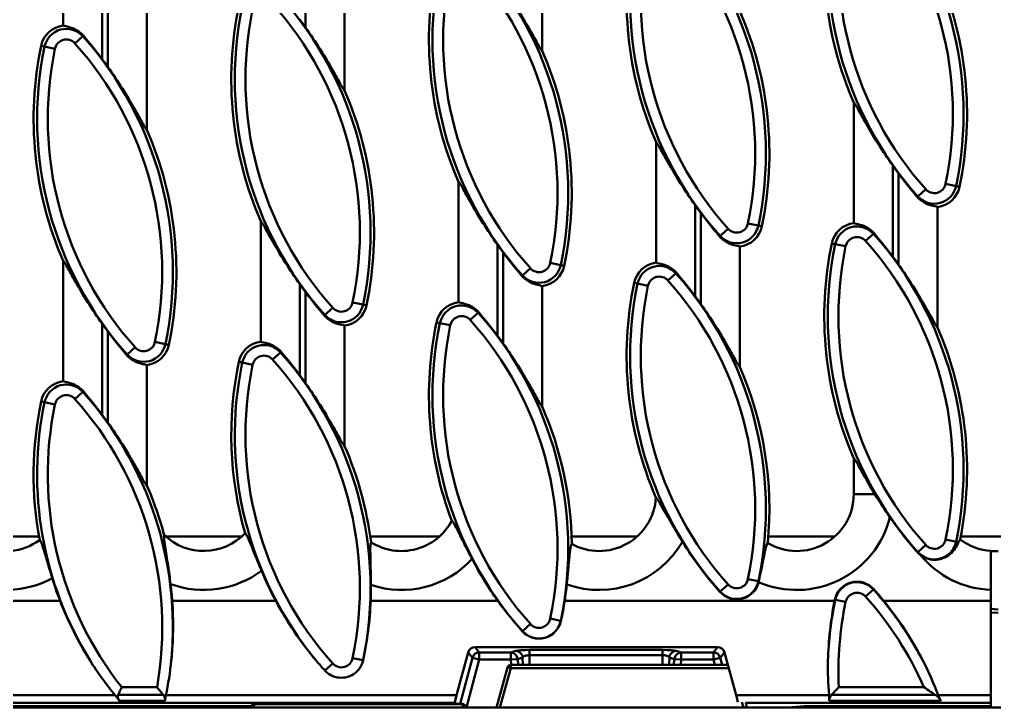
# Model space of a CAD drawing. Header units: millimetres. Extents: x 0 to 2219, y -32 to 1188.
# Drawn here: x 957.1 to 1094.1, y 394.5 to 491.2 of the extents above; entities that cross this region are included whole.
import ezdxf

# ---------------------------------------------------------------- set-up
doc = ezdxf.new("R2010")
doc.units = ezdxf.units.MM
doc.header["$LTSCALE"] = 2
doc.layers.add('Sichtbar (ISO)', color=7, linetype='Continuous', lineweight=50)
doc.layers.add('Sichtbar schmal (ISO)', color=7, linetype='Continuous', lineweight=50)

msp = doc.modelspace()

# ---------------------------------------------------------------- linework, layer by layer
at = {"layer": 'Sichtbar (ISO)'}
for p, q in [((963.1831, 507.2702), (963.1831, 490.3394)), ((1030.5165, 486.7831), (1030.5165, 503.7139)), ((1002.7387, 481.2276), (1002.7387, 498.1584)), ((974.9609, 475.672), (974.9609, 492.6028)), ((1074.2943, 479.4924), (1074.2943, 462.5616)), ((1046.5165, 473.9368), (1046.5165, 457.006)), ((1018.7387, 468.3813), (1018.7387, 451.4505)), ((1086.072, 447.8942), (1086.072, 464.8251)), ((990.9609, 462.8257), (990.9609, 445.8949)), ((1058.2943, 442.3387), (1058.2943, 459.2695)), ((963.1831, 457.2702), (963.1831, 440.3394)), ((1030.5165, 436.7831), (1030.5165, 453.7139)), ((1002.7387, 431.2276), (1002.7387, 448.1584)), ((974.9609, 425.672), (974.9609, 442.6028)), ((1074.2943, 429.4924), (1074.2943, 424.4711)), ((1093.572, 416.4867), (1093.572, 411.0031)), ((1094.572, 416.4711), (1093.572, 416.4711)), ((1093.572, 411.0031), (1093.572, 409.4711)), ((950.0059, 409.4711), (962.7585, 409.4711)), ((978.5218, 409.4711), (993.0595, 409.4711)), ((1006.4101, 409.4711), (1024.2686, 409.4711)), ((1033.6752, 409.4711), (1071.6078, 409.4711)), ((1078.5037, 409.4711), (1093.572, 409.4711)), ((1093.572, 409.4711), (1093.572, 396.1872)), ((1094.572, 408.2617), (1093.572, 408.3492)), ((1055.1538, 402.9514), (1021.0942, 402.9514)), ((1018.4713, 396.1872), (1020.1282, 402.2178)), ((1057.7766, 396.1872), (1056.1197, 402.2178)), ((1024.07, 394.4711), (1025.624, 400.1041)), ((1056.497, 400.4711), (1026.106, 400.4711)), ((1093.572, 395.1162), (1093.572, 396.1872)), ((873.3147, 394.6711), (989.6042, 394.6711)), ((1019.2952, 394.9711), (990.0625, 394.9711)), ((1018.2668, 395.1162), (1018.3781, 394.9711)), ((1059.1123, 395.1067), (1059.2877, 394.4711)), ((1065.0287, 394.4711), (1067.3147, 394.6711)), ((1067.3147, 394.6711), (1093.572, 394.6711)), ((1093.572, 394.6711), (1093.572, 395.1162)), ((989.8289, 394.4711), (864.9418, 394.4711)), ((989.5795, 394.6005), (989.5448, 394.4711)), ((1019.5288, 394.4711), (989.8289, 394.4711)), ((989.9384, 394.4837), (1019.4192, 394.4837)), ((1024.4158, 394.4711), (1019.5288, 394.4711)), ((1019.8128, 394.4711), (1019.7781, 394.6005)), ((1058.7812, 394.4705), (1024.5765, 394.4705)), ((1097.6788, 394.4711), (1058.9418, 394.4711))]:
    msp.add_line(p, q, dxfattribs=at)
for centre, radius, start, end in [((1120.3657, 499.4602), 50.2124, 168.215004, 203.432382), ((1092.5879, 493.9046), 50.2124, 168.215004, 203.432382), ((1064.8101, 488.3491), 50.2124, 168.215004, 203.432382), ((1040.0006, 477.9264), 50.2124, 348.215004, 23.432382), ((1037.0323, 482.7935), 50.2124, 168.215004, 203.432382), ((1012.2228, 472.3709), 50.2124, 348.215004, 23.432382), ((956.6673, 461.2598), 49.775, 35.357831, 36.964052), ((963.6368, 486.7555), 3.6124, 97.214909, 168.215004), ((1009.2545, 477.238), 50.2124, 168.215004, 203.432382), ((984.4451, 466.8153), 50.2124, 348.215004, 23.432382), ((928.8895, 455.7042), 49.775, 35.357831, 36.964052), ((956.6673, 461.2598), 50.2124, 348.215004, 23.432382), ((928.8895, 455.7042), 50.2124, 348.215004, 23.432382), ((1120.3657, 499.4602), 49.775, 215.357831, 216.964052), ((1085.6183, 468.4089), 3.6124, 277.214909, 348.215004), ((1092.5879, 493.9046), 49.775, 215.357831, 216.964052), ((1057.8406, 462.8533), 3.6124, 277.214909, 348.215004), ((1074.7479, 458.9778), 3.6124, 97.214909, 168.215004), ((1064.8101, 488.3491), 49.775, 215.357831, 216.964052), ((1120.3657, 449.4602), 50.2124, 168.215004, 203.432382), ((1040.0006, 427.9264), 49.775, 35.357831, 36.964052), ((1030.0628, 457.2978), 3.6124, 277.214909, 348.215004), ((1046.9702, 453.4222), 3.6124, 97.214909, 168.215004), ((1037.0323, 482.7935), 49.775, 215.357831, 216.964052), ((1092.5879, 443.9046), 50.2124, 168.215004, 203.387756), ((1012.2228, 422.3709), 49.775, 35.357831, 36.964052), ((1002.285, 451.7422), 3.6124, 277.214909, 348.215004), ((1019.1924, 447.8666), 3.6124, 97.214909, 168.215004), ((1009.2545, 477.238), 49.775, 215.357831, 216.964052), ((1064.8101, 438.3491), 50.2124, 168.215004, 200.568304), ((984.4451, 416.8153), 49.775, 35.357831, 36.964052), ((1040.0006, 427.9264), 50.2124, 348.708069, 23.432382), ((974.5072, 446.1866), 3.6124, 277.214909, 348.215004), ((991.4146, 442.3111), 3.6124, 97.214909, 168.215004), ((1037.0323, 432.7935), 50.2124, 168.215004, 195.988743), ((956.6673, 411.2598), 49.775, 35.357831, 36.964052), ((1012.2228, 422.3709), 50.2124, 354.540652, 23.432382), ((963.6368, 436.7555), 3.6124, 97.214909, 168.215004), ((1009.2545, 427.238), 50.2124, 168.215004, 190.592332), ((984.4451, 416.8153), 50.2124, 0.742119, 23.432382), ((928.8895, 405.7042), 49.775, 35.357831, 36.964052), ((956.6673, 411.2598), 50.2124, 7.379425, 23.432382), ((928.8895, 405.7042), 50.2124, 15.045515, 23.432382), ((955.1831, 424.4711), 8, 180, 306.109162), ((1038.5165, 424.4711), 8, 241.125067, 356.428375), ((1066.2943, 424.4711), 8, 239.279964, 0), ((1010.7387, 424.4711), 8, 237.699527, 331.942712), ((1120.3657, 449.4602), 49.775, 214.560333, 221.784996), ((982.9609, 424.4711), 8, 225.770547, 316.483495), ((1094.072, 424.4711), 8, 232.852227, 266.416678), ((1092.5879, 443.9046), 49.775, 211.65343, 221.784996), ((1064.8101, 438.3491), 49.775, 207.514051, 215.46255), ((1085.6183, 418.4089), 3.175, 221.784996, 232.133819), ((1009.2545, 427.238), 49.775, 197.037083, 200.912626), ((1037.0323, 432.7935), 49.775, 202.554074, 207.940687), ((928.8895, 405.7042), 49.775, 4.340181, 7.070028), ((956.6673, 411.2598), 49.775, 357.94061, 0.504089), ((984.4451, 416.8153), 49.775, 351.515097, 354.200378), ((1057.8406, 412.8533), 3.175, 221.784996, 346.436718), ((1074.7479, 408.9778), 3.175, 41.784996, 168.215004), ((1040.0006, 377.9264), 49.775, 39.326976, 41.784996), ((1120.3657, 399.4602), 49.775, 168.215004, 168.397348), ((1026.106, 399.9711), 0.5, 90, 164.577232), ((990.0625, 394.4711), 0.5, 90, 165), ((1019.2952, 394.4711), 0.5, 15, 90)]:
    msp.add_arc(centre, radius, start, end, dxfattribs=at)
for centre, major_axis, ratio, start_param, end_param in [((1055.1834, 413.7135), (-5.6705, 1.8622), 0.7454814, 3.20171075, 3.22381347), ((1009.2545, 427.5656), (0, -49.8938), 0.99997843, 5.08351099, 5.27224262), ((928.8895, 406.031), (0, 49.7524), 0.99997843, 4.61248807, 4.78158899), ((1037.0323, 433.1214), (0, -49.9303), 0.99997843, 5.20583913, 5.40942137), ((956.6673, 411.5868), (0, 49.7889), 0.99997843, 4.50027711, 4.66988322), ((1064.8101, 438.6772), (0, -49.9668), 0.99997843, 5.33666638, 5.44656121), ((984.4451, 417.1426), (0, 49.8254), 0.99997843, 4.50027711, 4.55780686), ((1120.3657, 399.7867), (0, -49.7114), 0.99997843, 4.5163222, 4.68659207), ((1040.0006, 378.252), (0, 49.5699), 0.99997843, 5.19071949, 5.39368324), ((1030.0628, 407.3185), (0, -3.1608), 0.99997843, 5.44656121, 7.64186976), ((1021.095, 401.9541), (0.9989, -0.0823), 0.99497965, 1.653378, 2.95654163), ((1055.153, 401.9541), (-0.9989, -0.0823), 0.99497965, 3.32664367, 4.62980731), ((998.8417, 418.7234), (-28.7612, 28.1435), 0.89803882, 1.30870141, 1.45927807), ((951.997, 404.0288), (2.652, 33.2633), 0.79583617, 4.5382572, 4.68683168), ((1002.285, 401.7627), (0, -3.1244), 0.99997843, 1.3468687, 1.35868445), ((1094.9149, 401.0922), (1.9926, 31.7828), 0.7606289, 1.61918047, 1.77321931), ((1060.0454, 391.0722), (-18.9428, 27.7265), 0.76658385, 4.39409771, 4.55502766), ((1018.5416, 396.1124), (-0.2699, -0.9997), 0.08446394, 4.66026408, 6.21872141), ((1057.7064, 396.1124), (-0.2699, 0.9997), 0.08446394, 3.59573279, 4.76451388), ((989.925, 393.958), (0.1365, 0.5096), 0.94781297, 0.24870761, 0.4682626), ((1019.4326, 393.958), (-0.1365, 0.5096), 0.94781297, 5.81492271, 6.0344777)]:
    msp.add_ellipse(centre, major_axis=major_axis, ratio=ratio, start_param=start_param, end_param=end_param, dxfattribs=at)
for points, knots in [([(1025.0392, 495.6192), (1025.7222, 494.6552), (1026.4188, 493.6179), (1027.8423, 491.359), (1028.5506, 490.1381), (1029.5116, 488.4204), (1029.918, 487.6704), (1030.262, 487.0946), (1030.3392, 486.9722), (1030.4543, 486.8181), (1030.4943, 486.7813), (1030.5165, 486.7831)], [-1.17413138, -1.17413138, -1.17413138, -1.17413138, -0.82821986, -0.82821986, -0.41657877, -0.41657877, -0.15549961, -0.15549961, -0.07774981, -0.07774981, -0.0059838, -0.0059838, -0.0059838, -0.0059838]), ([(963.1831, 490.3394), (963.2335, 490.3007), (963.3624, 490.2692), (963.8381, 490.1767), (964.2357, 490.101), (964.8435, 489.842), (965.0347, 489.7465), (965.4184, 489.5032), (965.6104, 489.3547), (965.8696, 489.1088), (965.9601, 489.0126), (966.0473, 488.9096)], [0.043364886, 0.043364886, 0.043364886, 0.043364886, 0.19996601, 0.19996601, 0.399932019, 0.399932019, 0.475600656, 0.475600656, 0.551269293, 0.551269293, 0.592993875, 0.592993875, 0.592993875, 0.592993875]), ([(997.2615, 490.0636), (997.9444, 489.0997), (998.641, 488.0623), (1000.0645, 485.8035), (1000.7728, 484.5825), (1001.7338, 482.8648), (1002.1402, 482.1148), (1002.4842, 481.5391), (1002.5614, 481.4167), (1002.6765, 481.2625), (1002.7165, 481.2258), (1002.7387, 481.2276)], [-1.17413138, -1.17413138, -1.17413138, -1.17413138, -0.82821986, -0.82821986, -0.41657877, -0.41657877, -0.15549961, -0.15549961, -0.07774981, -0.07774981, -0.0059838, -0.0059838, -0.0059838, -0.0059838]), ([(966.0473, 488.9096), (966.0918, 488.8568), (966.1363, 488.8036), (966.8878, 487.9056), (967.6229, 486.9925), (968.4062, 485.9707), (968.5329, 485.8038), (968.6604, 485.6346)], [0.709582647, 0.709582647, 0.709582647, 0.709582647, 0.73010989, 0.73010989, 1.054656499, 1.054656499, 1.116700016, 1.116700016, 1.116700016, 1.116700016]), ([(969.4837, 484.5081), (970.1666, 483.5441), (970.8632, 482.5068), (972.2867, 480.2479), (972.995, 479.027), (973.956, 477.3093), (974.3624, 476.5593), (974.7064, 475.9835), (974.7836, 475.8611), (974.8987, 475.707), (974.9388, 475.6702), (974.9609, 475.672)], [-1.17413138, -1.17413138, -1.17413138, -1.17413138, -0.82821986, -0.82821986, -0.41657877, -0.41657877, -0.15549961, -0.15549961, -0.07774981, -0.07774981, -0.0059838, -0.0059838, -0.0059838, -0.0059838]), ([(1079.7715, 470.6563), (1079.0886, 471.6203), (1078.392, 472.6576), (1076.9684, 474.9165), (1076.2601, 476.1374), (1075.2991, 477.8552), (1074.8927, 478.6051), (1074.5487, 479.1809), (1074.4715, 479.3033), (1074.3564, 479.4575), (1074.3164, 479.4942), (1074.2943, 479.4924)], [-1.17413138, -1.17413138, -1.17413138, -1.17413138, -0.82821986, -0.82821986, -0.41657877, -0.41657877, -0.15549961, -0.15549961, -0.07774981, -0.07774981, -0.0059838, -0.0059838, -0.0059838, -0.0059838]), ([(1051.9937, 465.1008), (1051.3108, 466.0647), (1050.6142, 467.1021), (1049.1907, 469.3609), (1048.4824, 470.5819), (1047.5214, 472.2996), (1047.115, 473.0496), (1046.771, 473.6253), (1046.6937, 473.7477), (1046.5787, 473.9019), (1046.5386, 473.9386), (1046.5165, 473.9368)], [-1.17413138, -1.17413138, -1.17413138, -1.17413138, -0.82821986, -0.82821986, -0.41657877, -0.41657877, -0.15549961, -0.15549961, -0.07774981, -0.07774981, -0.0059838, -0.0059838, -0.0059838, -0.0059838]), ([(1083.2078, 466.2548), (1083.1634, 466.3077), (1083.1188, 466.3608), (1082.3674, 467.2588), (1081.6323, 468.1719), (1080.849, 469.1937), (1080.7223, 469.3606), (1080.5948, 469.5298)], [0.709582647, 0.709582647, 0.709582647, 0.709582647, 0.73010989, 0.73010989, 1.054656499, 1.054656499, 1.116700016, 1.116700016, 1.116700016, 1.116700016]), ([(1024.2159, 459.5452), (1023.533, 460.5092), (1022.8364, 461.5465), (1021.4129, 463.8054), (1020.7046, 465.0263), (1019.7436, 466.744), (1019.3372, 467.494), (1018.9932, 468.0698), (1018.916, 468.1922), (1018.8009, 468.3463), (1018.7609, 468.3831), (1018.7387, 468.3813)], [-1.17413138, -1.17413138, -1.17413138, -1.17413138, -0.82821986, -0.82821986, -0.41657877, -0.41657877, -0.15549961, -0.15549961, -0.07774981, -0.07774981, -0.0059838, -0.0059838, -0.0059838, -0.0059838]), ([(1086.072, 464.8251), (1086.0216, 464.8637), (1085.8927, 464.8952), (1085.4171, 464.9877), (1085.0195, 465.0634), (1084.4117, 465.3224), (1084.2205, 465.4179), (1083.8367, 465.6612), (1083.6448, 465.8097), (1083.3856, 466.0556), (1083.2951, 466.1518), (1083.2078, 466.2548)], [0.043364886, 0.043364886, 0.043364886, 0.043364886, 0.19996601, 0.19996601, 0.399932019, 0.399932019, 0.475600656, 0.475600656, 0.551269293, 0.551269293, 0.592993875, 0.592993875, 0.592993875, 0.592993875]), ([(1055.4301, 460.6992), (1055.3856, 460.7521), (1055.341, 460.8052), (1054.5896, 461.7032), (1053.8545, 462.6164), (1053.0712, 463.6381), (1052.9445, 463.805), (1052.817, 463.9742)], [0.709582647, 0.709582647, 0.709582647, 0.709582647, 0.73010989, 0.73010989, 1.054656499, 1.054656499, 1.116700016, 1.116700016, 1.116700016, 1.116700016]), ([(996.4381, 453.9897), (995.7552, 454.9536), (995.0586, 455.991), (993.6351, 458.2498), (992.9268, 459.4708), (991.9658, 461.1885), (991.5594, 461.9385), (991.2154, 462.5142), (991.1382, 462.6366), (991.0231, 462.7908), (990.9831, 462.8275), (990.9609, 462.8257)], [-1.17413138, -1.17413138, -1.17413138, -1.17413138, -0.82821986, -0.82821986, -0.41657877, -0.41657877, -0.15549961, -0.15549961, -0.07774981, -0.07774981, -0.0059838, -0.0059838, -0.0059838, -0.0059838]), ([(1074.2943, 462.5616), (1074.3447, 462.5229), (1074.4735, 462.4914), (1074.9492, 462.3989), (1075.3468, 462.3232), (1075.9546, 462.0643), (1076.1458, 461.9687), (1076.5296, 461.7254), (1076.7215, 461.5769), (1076.9807, 461.331), (1077.0712, 461.2348), (1077.1584, 461.1319)], [0.043364886, 0.043364886, 0.043364886, 0.043364886, 0.19996601, 0.19996601, 0.399932019, 0.399932019, 0.475600656, 0.475600656, 0.551269293, 0.551269293, 0.592993875, 0.592993875, 0.592993875, 0.592993875]), ([(1058.2943, 459.2695), (1058.2438, 459.3081), (1058.115, 459.3396), (1057.6393, 459.4322), (1057.2417, 459.5078), (1056.6339, 459.7668), (1056.4427, 459.8623), (1056.0589, 460.1057), (1055.867, 460.2542), (1055.6078, 460.5001), (1055.5173, 460.5962), (1055.4301, 460.6992)], [0.043364886, 0.043364886, 0.043364886, 0.043364886, 0.19996601, 0.19996601, 0.399932019, 0.399932019, 0.475600656, 0.475600656, 0.551269293, 0.551269293, 0.592993875, 0.592993875, 0.592993875, 0.592993875]), ([(1077.1584, 461.1319), (1077.2029, 461.079), (1077.2475, 461.0258), (1077.9989, 460.1278), (1078.734, 459.2147), (1079.5173, 458.1929), (1079.644, 458.026), (1079.7715, 457.8568)], [0.709582647, 0.709582647, 0.709582647, 0.709582647, 0.73010989, 0.73010989, 1.054656499, 1.054656499, 1.116700016, 1.116700016, 1.116700016, 1.116700016]), ([(1027.6523, 455.1437), (1027.6078, 455.1965), (1027.5633, 455.2497), (1026.8119, 456.1477), (1026.0768, 457.0608), (1025.2934, 458.0826), (1025.1667, 458.2495), (1025.0392, 458.4187)], [0.709582647, 0.709582647, 0.709582647, 0.709582647, 0.73010989, 0.73010989, 1.054656499, 1.054656499, 1.116700016, 1.116700016, 1.116700016, 1.116700016]), ([(968.6604, 448.4341), (967.9775, 449.3981), (967.2809, 450.4354), (965.8573, 452.6943), (965.149, 453.9152), (964.188, 455.6329), (963.7816, 456.3829), (963.4376, 456.9587), (963.3604, 457.0811), (963.2453, 457.2352), (963.2053, 457.272), (963.1831, 457.2702)], [-1.17413138, -1.17413138, -1.17413138, -1.17413138, -0.82821986, -0.82821986, -0.41657877, -0.41657877, -0.15549961, -0.15549961, -0.07774981, -0.07774981, -0.0059838, -0.0059838, -0.0059838, -0.0059838]), ([(1046.5165, 457.006), (1046.5669, 456.9674), (1046.6958, 456.9359), (1047.1714, 456.8433), (1047.569, 456.7677), (1048.1768, 456.5087), (1048.368, 456.4132), (1048.7518, 456.1699), (1048.9437, 456.0213), (1049.2029, 455.7754), (1049.2934, 455.6793), (1049.3807, 455.5763)], [0.043364886, 0.043364886, 0.043364886, 0.043364886, 0.19996601, 0.19996601, 0.399932019, 0.399932019, 0.475600656, 0.475600656, 0.551269293, 0.551269293, 0.592993875, 0.592993875, 0.592993875, 0.592993875]), ([(1080.5948, 456.7303), (1081.2777, 455.7663), (1081.9743, 454.729), (1083.3978, 452.4701), (1084.1061, 451.2492), (1085.0671, 449.5315), (1085.4735, 448.7815), (1085.8175, 448.2058), (1085.8948, 448.0833), (1086.0098, 447.9292), (1086.0499, 447.8924), (1086.072, 447.8942)], [-1.17413138, -1.17413138, -1.17413138, -1.17413138, -0.82821986, -0.82821986, -0.41657877, -0.41657877, -0.15549961, -0.15549961, -0.07774981, -0.07774981, -0.0059838, -0.0059838, -0.0059838, -0.0059838]), ([(1030.5165, 453.7139), (1030.4661, 453.7526), (1030.3372, 453.7841), (1029.8615, 453.8766), (1029.4639, 453.9523), (1028.8561, 454.2113), (1028.6649, 454.3068), (1028.2812, 454.5501), (1028.0892, 454.6986), (1027.83, 454.9445), (1027.7395, 455.0407), (1027.6523, 455.1437)], [0.043364886, 0.043364886, 0.043364886, 0.043364886, 0.19996601, 0.19996601, 0.399932019, 0.399932019, 0.475600656, 0.475600656, 0.551269293, 0.551269293, 0.592993875, 0.592993875, 0.592993875, 0.592993875]), ([(1049.3807, 455.5763), (1049.4251, 455.5234), (1049.4697, 455.4703), (1050.2211, 454.5723), (1050.9562, 453.6592), (1051.7395, 452.6374), (1051.8662, 452.4705), (1051.9937, 452.3013)], [0.709582647, 0.709582647, 0.709582647, 0.709582647, 0.73010989, 0.73010989, 1.054656499, 1.054656499, 1.116700016, 1.116700016, 1.116700016, 1.116700016]), ([(999.8745, 449.5881), (999.8301, 449.641), (999.7855, 449.6941), (999.0341, 450.5921), (998.299, 451.5052), (997.5156, 452.527), (997.3889, 452.6939), (997.2615, 452.8631)], [0.709582647, 0.709582647, 0.709582647, 0.709582647, 0.73010989, 0.73010989, 1.054656499, 1.054656499, 1.116700016, 1.116700016, 1.116700016, 1.116700016]), ([(1018.7387, 451.4505), (1018.7891, 451.4118), (1018.918, 451.3803), (1019.3936, 451.2878), (1019.7913, 451.2121), (1020.3991, 450.9531), (1020.5902, 450.8576), (1020.974, 450.6143), (1021.1659, 450.4658), (1021.4251, 450.2199), (1021.5156, 450.1237), (1021.6029, 450.0207)], [0.043364886, 0.043364886, 0.043364886, 0.043364886, 0.19996601, 0.19996601, 0.399932019, 0.399932019, 0.475600656, 0.475600656, 0.551269293, 0.551269293, 0.592993875, 0.592993875, 0.592993875, 0.592993875]), ([(1052.817, 451.1747), (1053.4999, 450.2108), (1054.1965, 449.1734), (1055.6201, 446.9146), (1056.3284, 445.6936), (1057.2894, 443.9759), (1057.6958, 443.2259), (1058.0398, 442.6502), (1058.117, 442.5278), (1058.2321, 442.3736), (1058.2721, 442.3369), (1058.2943, 442.3387)], [-1.17413138, -1.17413138, -1.17413138, -1.17413138, -0.82821986, -0.82821986, -0.41657877, -0.41657877, -0.15549961, -0.15549961, -0.07774981, -0.07774981, -0.0059838, -0.0059838, -0.0059838, -0.0059838]), ([(1002.7387, 448.1584), (1002.6883, 448.197), (1002.5594, 448.2285), (1002.0837, 448.3211), (1001.6861, 448.3967), (1001.0783, 448.6557), (1000.8872, 448.7512), (1000.5034, 448.9945), (1000.3115, 449.1431), (1000.0523, 449.389), (999.9618, 449.4851), (999.8745, 449.5881)], [0.043364886, 0.043364886, 0.043364886, 0.043364886, 0.19996601, 0.19996601, 0.399932019, 0.399932019, 0.475600656, 0.475600656, 0.551269293, 0.551269293, 0.592993875, 0.592993875, 0.592993875, 0.592993875]), ([(1021.6029, 450.0207), (1021.6473, 449.9679), (1021.6919, 449.9147), (1022.4433, 449.0167), (1023.1784, 448.1036), (1023.9618, 447.0818), (1024.0885, 446.9149), (1024.2159, 446.7457)], [0.709582647, 0.709582647, 0.709582647, 0.709582647, 0.73010989, 0.73010989, 1.054656499, 1.054656499, 1.116700016, 1.116700016, 1.116700016, 1.116700016]), ([(972.0967, 444.0325), (972.0523, 444.0854), (972.0077, 444.1386), (971.2563, 445.0366), (970.5212, 445.9497), (969.7379, 446.9715), (969.6111, 447.1384), (969.4837, 447.3076)], [0.709582647, 0.709582647, 0.709582647, 0.709582647, 0.73010989, 0.73010989, 1.054656499, 1.054656499, 1.116700016, 1.116700016, 1.116700016, 1.116700016]), ([(990.9609, 445.8949), (991.0113, 445.8563), (991.1402, 445.8248), (991.6159, 445.7322), (992.0135, 445.6566), (992.6213, 445.3976), (992.8125, 445.3021), (993.1962, 445.0588), (993.3881, 444.9102), (993.6474, 444.6643), (993.7379, 444.5682), (993.8251, 444.4652)], [0.043364886, 0.043364886, 0.043364886, 0.043364886, 0.19996601, 0.19996601, 0.399932019, 0.399932019, 0.475600656, 0.475600656, 0.551269293, 0.551269293, 0.592993875, 0.592993875, 0.592993875, 0.592993875]), ([(1025.0392, 445.6192), (1025.7222, 444.6552), (1026.4188, 443.6179), (1027.8423, 441.359), (1028.5506, 440.1381), (1029.5116, 438.4204), (1029.918, 437.6704), (1030.262, 437.0946), (1030.3392, 436.9722), (1030.4543, 436.8181), (1030.4943, 436.7813), (1030.5165, 436.7831)], [-1.17413138, -1.17413138, -1.17413138, -1.17413138, -0.82821986, -0.82821986, -0.41657877, -0.41657877, -0.15549961, -0.15549961, -0.07774981, -0.07774981, -0.0059838, -0.0059838, -0.0059838, -0.0059838]), ([(974.9609, 442.6028), (974.9105, 442.6415), (974.7816, 442.673), (974.306, 442.7655), (973.9083, 442.8412), (973.3006, 443.1001), (973.1094, 443.1957), (972.7256, 443.439), (972.5337, 443.5875), (972.2745, 443.8334), (972.184, 443.9296), (972.0967, 444.0325)], [0.043364886, 0.043364886, 0.043364886, 0.043364886, 0.19996601, 0.19996601, 0.399932019, 0.399932019, 0.475600656, 0.475600656, 0.551269293, 0.551269293, 0.592993875, 0.592993875, 0.592993875, 0.592993875]), ([(993.8251, 444.4652), (993.8695, 444.4123), (993.9141, 444.3592), (994.6655, 443.4612), (995.4006, 442.548), (996.184, 441.5263), (996.3107, 441.3594), (996.4381, 441.1902)], [0.709582647, 0.709582647, 0.709582647, 0.709582647, 0.73010989, 0.73010989, 1.054656499, 1.054656499, 1.116700016, 1.116700016, 1.116700016, 1.116700016]), ([(963.1831, 440.3394), (963.2335, 440.3007), (963.3624, 440.2692), (963.8381, 440.1767), (964.2357, 440.101), (964.8435, 439.842), (965.0347, 439.7465), (965.4184, 439.5032), (965.6104, 439.3547), (965.8696, 439.1088), (965.9601, 439.0126), (966.0473, 438.9096)], [0.043364886, 0.043364886, 0.043364886, 0.043364886, 0.19996601, 0.19996601, 0.399932019, 0.399932019, 0.475600656, 0.475600656, 0.551269293, 0.551269293, 0.592993875, 0.592993875, 0.592993875, 0.592993875]), ([(997.2615, 440.0636), (997.9444, 439.0997), (998.641, 438.0623), (1000.0645, 435.8035), (1000.7728, 434.5825), (1001.7338, 432.8648), (1002.1402, 432.1148), (1002.4842, 431.5391), (1002.5614, 431.4167), (1002.6765, 431.2625), (1002.7165, 431.2258), (1002.7387, 431.2276)], [-1.17413138, -1.17413138, -1.17413138, -1.17413138, -0.82821986, -0.82821986, -0.41657877, -0.41657877, -0.15549961, -0.15549961, -0.07774981, -0.07774981, -0.0059838, -0.0059838, -0.0059838, -0.0059838]), ([(966.0473, 438.9096), (966.0918, 438.8568), (966.1363, 438.8036), (966.8878, 437.9056), (967.6229, 436.9925), (968.4062, 435.9707), (968.5329, 435.8038), (968.6604, 435.6346)], [0.709582647, 0.709582647, 0.709582647, 0.709582647, 0.73010989, 0.73010989, 1.054656499, 1.054656499, 1.116700016, 1.116700016, 1.116700016, 1.116700016]), ([(969.4837, 434.5081), (970.1666, 433.5441), (970.8632, 432.5068), (972.2867, 430.2479), (972.995, 429.027), (973.956, 427.3093), (974.3624, 426.5593), (974.7064, 425.9835), (974.7836, 425.8611), (974.8987, 425.707), (974.9388, 425.6702), (974.9609, 425.672)], [-1.17413138, -1.17413138, -1.17413138, -1.17413138, -0.82821986, -0.82821986, -0.41657877, -0.41657877, -0.15549961, -0.15549961, -0.07774981, -0.07774981, -0.0059838, -0.0059838, -0.0059838, -0.0059838]), ([(1077.2565, 424.4711), (1076.672, 425.4292), (1076.1348, 426.3614), (1075.2991, 427.8552), (1074.8927, 428.6051), (1074.5487, 429.1809), (1074.4715, 429.3033), (1074.3564, 429.4575), (1074.3164, 429.4942), (1074.2943, 429.4924)], [-0.740485853, -0.740485853, -0.740485853, -0.740485853, -0.416578773, -0.416578773, -0.155499614, -0.155499614, -0.077749807, -0.077749807, -0.0059838, -0.0059838, -0.0059838, -0.0059838]), ([(1050.2175, 417.7837), (1050.1051, 417.9661), (1049.9928, 418.1493), (1049.3158, 419.2602), (1048.7749, 420.1788), (1047.8471, 421.7901), (1047.4706, 422.46), (1047.0143, 423.2512), (1046.8526, 423.5261), (1046.6429, 423.8434), (1046.5738, 423.9337), (1046.5181, 423.9701), (1046.5087, 423.9734), (1046.5009, 423.9727)], [-3.03299255, -3.03299255, -3.03299255, -3.03299255, -2.970347259, -2.970347259, -2.65366767, -2.65366767, -2.364491632, -2.364491632, -2.194427169, -2.194427169, -2.078706025, -2.078706025, -2.049286868, -2.049286868, -2.049286868, -2.049286868]), ([(1020.6648, 415.3547), (1020.5008, 415.6699), (1020.3375, 415.9855), (1019.7889, 417.0556), (1019.4218, 417.7876), (1018.8177, 418.99), (1018.5666, 419.4886), (1018.1923, 420.1871), (1018.0529, 420.4281), (1017.8829, 420.6578), (1017.8328, 420.7043), (1017.7985, 420.7083)], [-2.722444231, -2.722444231, -2.722444231, -2.722444231, -2.613973065, -2.613973065, -2.351363093, -2.351363093, -2.127906055, -2.127906055, -1.951410727, -1.951410727, -1.839876478, -1.839876478, -1.839876478, -1.839876478]), ([(961.6639, 412.6544), (961.616, 412.8108), (961.5682, 412.9675), (961.3004, 413.8488), (961.0901, 414.5573), (960.7146, 415.8201), (960.5493, 416.3743), (960.2721, 417.2381), (960.1582, 417.5598), (959.9973, 417.9068), (959.9419, 417.9886), (959.8977, 418.0079)], [-2.637417227, -2.637417227, -2.637417227, -2.637417227, -2.5881975, -2.5881975, -2.360307995, -2.360307995, -2.143602091, -2.143602091, -1.945863468, -1.945863468, -1.806758227, -1.806758227, -1.806758227, -1.806758227]), ([(977.3806, 418.7387), (977.3747, 418.7345), (977.3696, 418.7273), (977.347, 418.6712), (977.3417, 418.5579), (977.3961, 417.9944), (977.4621, 417.5507), (977.643, 416.3672), (977.7907, 415.4383), (978.0621, 413.5605), (978.1789, 412.6938), (978.286, 411.8306)], [-1.783268867, -1.783268867, -1.783268867, -1.783268867, -1.747228551, -1.747228551, -1.590785953, -1.590785953, -1.397154854, -1.397154854, -1.098526376, -1.098526376, -0.862388023, -0.862388023, -0.862388023, -0.862388023]), ([(991.0642, 413.7021), (990.9871, 413.888), (990.91, 414.0743), (990.5361, 414.9826), (990.2516, 415.6876), (989.7528, 416.9229), (989.5359, 417.4588), (989.1869, 418.2708), (989.0487, 418.5675), (988.8648, 418.8797), (988.8054, 418.9503), (988.7623, 418.9626)], [-2.655136223, -2.655136223, -2.655136223, -2.655136223, -2.594569273, -2.594569273, -2.359299101, -2.359299101, -2.140870915, -2.140870915, -1.949450563, -1.949450563, -1.816504236, -1.816504236, -1.816504236, -1.816504236]), ([(1089.241, 418.0944), (1089.1863, 418.0714), (1089.1137, 417.9535), (1089.0178, 417.7316), (1089.0116, 417.7171), (1089.0054, 417.7022)], [-1.705838517, -1.705838517, -1.705838517, -1.705838517, -1.534961338, -1.534961338, -1.523362742, -1.523362742, -1.523362742, -1.523362742]), ([(1006.4638, 417.709), (1006.421, 417.6789), (1006.3927, 417.5499), (1006.3547, 417.0502), (1006.3537, 416.6274), (1006.3689, 415.5161), (1006.3884, 414.7853), (1006.4205, 413.2645), (1006.4334, 412.4837), (1006.4403, 411.6977)], [-1.744083685, -1.744083685, -1.744083685, -1.744083685, -1.583554246, -1.583554246, -1.373938614, -1.373938614, -1.120949041, -1.120949041, -0.885662662, -0.885662662, -0.885662662, -0.885662662]), ([(1034.6533, 417.4657), (1034.6052, 417.4344), (1034.5596, 417.3061), (1034.4607, 416.8108), (1034.4098, 416.3992), (1034.2999, 415.3389), (1034.2407, 414.675), (1034.1105, 413.2633), (1034.0405, 412.527), (1033.9653, 411.7856)], [-1.714338022, -1.714338022, -1.714338022, -1.714338022, -1.546041471, -1.546041471, -1.333938794, -1.333938794, -1.100533641, -1.100533641, -0.877188028, -0.877188028, -0.877188028, -0.877188028]), ([(1062.2075, 417.5937), (1062.1552, 417.5648), (1062.0948, 417.4398), (1061.9414, 416.9545), (1061.8461, 416.5525), (1061.6248, 415.5228), (1061.4981, 414.8885), (1061.23, 413.5622), (1061.0919, 412.8865), (1060.9487, 412.2048)], [-1.704611293, -1.704611293, -1.704611293, -1.704611293, -1.533356501, -1.533356501, -1.320401639, -1.320401639, -1.093099504, -1.093099504, -0.884075305, -0.884075305, -0.884075305, -0.884075305]), ([(1089.0054, 417.7022), (1088.9531, 417.5777), (1088.8901, 417.4318), (1088.6763, 417.0109), (1088.4928, 416.7084), (1088.0102, 416.1666), (1087.7488, 415.9346), (1087.1388, 415.5574), (1086.8125, 415.4142), (1086.1072, 415.2387), (1085.7419, 415.207), (1084.9552, 415.2738), (1084.5445, 415.3903), (1083.9918, 415.675), (1083.8252, 415.7813), (1083.6695, 415.9024)], [-3.17667863, -3.17667863, -3.17667863, -3.17667863, -3.08462917, -3.08462917, -2.93003055, -2.93003055, -2.80719283, -2.80719283, -2.695754226, -2.695754226, -2.587100936, -2.587100936, -2.463102007, -2.463102007, -2.405497352, -2.405497352, -2.405497352, -2.405497352]), ([(999.9684, 399.672), (1000.0081, 399.6288), (1000.0478, 399.5871), (1000.3606, 399.2794), (1000.7443, 399.0269), (1001.4526, 398.7378), (1001.9027, 398.6496), (1002.6673, 398.6496), (1003.1174, 398.7378), (1003.8258, 399.0269), (1004.2095, 399.2794), (1004.7559, 399.817), (1005.0148, 400.1978), (1005.2312, 400.7094), (1005.2867, 400.8872), (1005.3313, 401.0689)], [0.677232322, 0.677232322, 0.677232322, 0.677232322, 0.69410003, 0.69410003, 0.809030743, 0.809030743, 0.923713197, 0.923713197, 1.038395651, 1.038395651, 1.153326363, 1.153326363, 1.268677484, 1.268677484, 1.320353444, 1.320353444, 1.320353444, 1.320353444]), ([(970.5241, 396.1872), (970.5327, 396.1769), (970.5413, 396.1665), (970.5567, 396.1478), (970.5636, 396.1394), (970.5747, 396.1257), (970.579, 396.1203), (970.5874, 396.1099), (970.5914, 396.1049), (970.6007, 396.0933), (970.6059, 396.0868), (970.6224, 396.066), (970.6336, 396.0517), (970.7226, 395.9368), (970.7951, 395.8346), (970.912, 395.6585), (970.958, 395.5854), (971.0261, 395.4774), (971.0497, 395.4401), (971.0724, 395.4052)], [-0.377236269, -0.377236269, -0.377236269, -0.377236269, -0.373179261, -0.373179261, -0.3699298, -0.3699298, -0.367854708, -0.367854708, -0.365918098, -0.365918098, -0.363399025, -0.363399025, -0.357926569, -0.357926569, -0.319603967, -0.319603967, -0.290706424, -0.290706424, -0.274146109, -0.274146109, -0.274146109, -0.274146109]), ([(971.0724, 395.4052), (970.9785, 395.5536), (970.9038, 395.7144), (970.8635, 395.9406), (970.8609, 396.0337), (970.8827, 396.1577), (970.8994, 396.2107), (970.9216, 396.2588)], [0.031630999, 0.031630999, 0.031630999, 0.031630999, 0.095442185, 0.095442185, 0.128368867, 0.128368867, 0.148427096, 0.148427096, 0.148427096, 0.148427096]), ([(970.9216, 396.2588), (970.9751, 396.371), (971.0363, 396.4988), (971.1528, 396.7417), (971.206, 396.8522), (971.3157, 397.0799), (971.3722, 397.1969), (971.4297, 397.3158), (971.4306, 397.3176), (971.4315, 397.3195)], [0.370047963, 0.370047963, 0.370047963, 0.370047963, 0.420482262, 0.420482262, 0.459092895, 0.459092895, 0.498112889, 0.498112889, 0.498721508, 0.498721508, 0.498721508, 0.498721508]), ([(976.3805, 397.3195), (976.382, 397.3176), (976.3836, 397.3158), (976.5054, 397.1706), (976.6257, 397.0266), (976.8549, 396.7513), (976.9647, 396.619), (977.1359, 396.4119), (977.2015, 396.3324), (977.2621, 396.2588)], [-0.000714687, -0.000714687, -0.000714687, -0.000714687, 0, 0, 0.056145738, 0.056145738, 0.110356063, 0.110356063, 0.146651656, 0.146651656, 0.146651656, 0.146651656]), ([(977.2621, 396.2588), (977.3625, 396.1339), (977.4386, 395.9826), (977.5034, 395.7574), (977.5179, 395.6578), (977.5242, 395.5572)], [0.9518864923, 0.9518864923, 0.9518864923, 0.9518864923, 1.0102220827, 1.0102220827, 1.0493870098, 1.0493870098, 1.0493870098, 1.0493870098]), ([(977.5307, 395.5558), (977.5332, 395.6028), (977.5361, 395.6523), (977.5481, 395.8125), (977.5608, 395.9278), (977.5835, 396.0583), (977.5859, 396.0714), (977.5894, 396.0901), (977.5905, 396.0957), (977.5923, 396.1053), (977.5931, 396.1093), (977.5946, 396.117), (977.5954, 396.1207), (977.5971, 396.1293), (977.5981, 396.1342), (977.6016, 396.1515), (977.6043, 396.1639), (977.6078, 396.1799), (977.6086, 396.1836), (977.6094, 396.1872)], [-0.4534051526, -0.4534051526, -0.4534051526, -0.4534051526, -0.4361710736, -0.4361710736, -0.4000039449, -0.4000039449, -0.3959563719, -0.3959563719, -0.3942353989, -0.3942353989, -0.3929897104, -0.3929897104, -0.3918545272, -0.3918545272, -0.3903376175, -0.3903376175, -0.3864917041, -0.3864917041, -0.3853613768, -0.3853613768, -0.3853613768, -0.3853613768]), ([(1070.8202, 395.4052), (1070.8316, 395.5546), (1070.864, 395.7094), (1070.9733, 395.9801), (1071.0684, 396.1331), (1071.1836, 396.2588)], [0.027976617, 0.027976617, 0.027976617, 0.027976617, 0.086660653, 0.086660653, 0.147397093, 0.147397093, 0.147397093, 0.147397093]), ([(1070.833, 396.1872), (1070.8334, 396.1825), (1070.8338, 396.1779), (1070.8353, 396.1615), (1070.8362, 396.1497), (1070.8375, 396.1327), (1070.8379, 396.1275), (1070.8386, 396.1183), (1070.8388, 396.1143), (1070.8393, 396.1067), (1070.8396, 396.1031), (1070.8401, 396.0944), (1070.8404, 396.0894), (1070.8415, 396.0718), (1070.8421, 396.0592), (1070.8484, 395.9209), (1070.8457, 395.7982), (1070.8354, 395.6162), (1070.8304, 395.5516), (1070.8238, 395.4617), (1070.8218, 395.4327), (1070.8202, 395.4052)], [-0.3771683949, -0.3771683949, -0.3771683949, -0.3771683949, -0.3757416893, -0.3757416893, -0.3721791649, -0.3721791649, -0.3705789104, -0.3705789104, -0.369386511, -0.369386511, -0.3682756258, -0.3682756258, -0.3667539462, -0.3667539462, -0.3629396011, -0.3629396011, -0.3247425949, -0.3247425949, -0.3017148671, -0.3017148671, -0.2898777347, -0.2898777347, -0.2898777347, -0.2898777347]), ([(1071.1836, 396.2588), (1071.2393, 396.3183), (1071.2985, 396.3813), (1071.482, 396.5765), (1071.6138, 396.7161), (1071.8901, 397.0076), (1072.0365, 397.1614), (1072.1842, 397.3158), (1072.1859, 397.3176), (1072.1877, 397.3195)], [0.410035559, 0.410035559, 0.410035559, 0.410035559, 0.440393643, 0.440393643, 0.500871726, 0.500871726, 0.564230294, 0.564230294, 0.564987895, 0.564987895, 0.564987895, 0.564987895]), ([(1084.155, 397.3195), (1084.1578, 397.3176), (1084.1606, 397.3158), (1084.4579, 397.1217), (1084.7568, 396.9244), (1085.3083, 396.557), (1085.5487, 396.3954), (1085.7505, 396.2588)], [-0.001000672, -0.001000672, -0.001000672, -0.001000672, 0, 0, 0.105510503, 0.105510503, 0.204717177, 0.204717177, 0.204717177, 0.204717177]), ([(1085.7505, 396.2588), (1085.9394, 396.1291), (1086.124, 395.9655), (1086.361, 395.6928), (1086.4597, 395.5484), (1086.5376, 395.4052)], [0.963160511, 0.963160511, 0.963160511, 0.963160511, 1.038896309, 1.038896309, 1.098982582, 1.098982582, 1.098982582, 1.098982582]), ([(1086.5376, 395.4052), (1086.5326, 395.4148), (1086.5275, 395.4245), (1086.479, 395.5154), (1086.428, 395.6072), (1086.3218, 395.8112), (1086.2661, 395.9261), (1086.211, 396.0579), (1086.2056, 396.071), (1086.198, 396.0899), (1086.1957, 396.0957), (1086.1917, 396.1057), (1086.1901, 396.1099), (1086.1869, 396.118), (1086.1853, 396.1219), (1086.1818, 396.1311), (1086.1797, 396.1364), (1086.1727, 396.1546), (1086.1679, 396.1675), (1086.1623, 396.1827), (1086.1614, 396.185), (1086.1606, 396.1872)], [-0.44577905, -0.44577905, -0.44577905, -0.44577905, -0.4414067484, -0.4414067484, -0.4053731106, -0.4053731106, -0.3663893154, -0.3663893154, -0.3621037665, -0.3621037665, -0.3602304579, -0.3602304579, -0.3588549987, -0.3588549987, -0.3575881424, -0.3575881424, -0.355875161, -0.355875161, -0.3516949177, -0.3516949177, -0.3509676299, -0.3509676299, -0.3509676299, -0.3509676299]), ([(977.5242, 395.5572), (977.5242, 395.5565), (977.5242, 395.5557), (977.5262, 395.5073), (977.5237, 395.4567), (977.5186, 395.4052)], [1.2407251618, 1.2407251618, 1.2407251618, 1.2407251618, 1.241037678, 1.241037678, 1.2612697756, 1.2612697756, 1.2612697756, 1.2612697756])]:
    msp.add_open_spline(points, degree=3, knots=knots, dxfattribs=at)
for points in [[(1079.3745, 421.2241), (1078.6831, 422.2183), (1078.0392, 423.1794), (1077.2565, 424.4711)], [(998.7491, 401.0689), (999.1451, 400.5973), (999.5518, 400.1308), (999.9684, 399.672)], [(977.5186, 395.4052), (977.5239, 395.4512), (977.5278, 395.5016), (977.5307, 395.5558)], [(1024.5765, 394.4705), (1024.5238, 394.4705), (1024.4687, 394.4713), (1024.4158, 394.4711)], [(1058.9418, 394.4711), (1058.889, 394.4711), (1058.8339, 394.4705), (1058.7812, 394.4705)]]:
    msp.add_open_spline(points, degree=3, dxfattribs=at)
at = {"layer": 'Sichtbar schmal (ISO)'}
for p, q in [((997.2615, 502.8631), (997.2615, 490.0636)), ((968.6604, 485.6346), (968.6604, 498.4341)), ((969.4837, 497.3076), (969.4837, 484.5081)), ((965.9631, 488.8344), (964.8489, 487.8387)), ((965.9631, 488.8344), (966.0473, 488.9096)), ((960.5828, 487.3927), (960.1006, 487.4933)), ((960.5828, 487.3927), (962.0456, 487.0875)), ((1079.7715, 457.8568), (1079.7715, 470.6563)), ((1080.5948, 469.5298), (1080.5948, 456.7303)), ((1084.4063, 467.3257), (1083.2921, 466.33)), ((1087.2096, 468.0769), (1088.6724, 467.7717)), ((1088.6724, 467.7717), (1089.1546, 467.6711)), ((1083.2921, 466.33), (1083.2078, 466.2548)), ((1051.9937, 452.3013), (1051.9937, 465.1008)), ((1052.817, 463.9742), (1052.817, 451.1747)), ((1056.6285, 461.7702), (1055.5143, 460.7745)), ((1059.4318, 462.5213), (1060.8946, 462.2161)), ((1060.8946, 462.2161), (1061.3768, 462.1155)), ((1055.5143, 460.7745), (1055.4301, 460.6992)), ((1077.0742, 461.0566), (1075.96, 460.0609)), ((1077.0742, 461.0566), (1077.1584, 461.1319)), ((1024.2159, 446.7457), (1024.2159, 459.5452)), ((1071.6939, 459.6149), (1071.2117, 459.7156)), ((1071.6939, 459.6149), (1073.1567, 459.3097)), ((1025.0392, 458.4187), (1025.0392, 445.6192)), ((1031.654, 456.9658), (1033.1168, 456.6606)), ((1033.1168, 456.6606), (1033.5991, 456.56)), ((1027.7365, 455.2189), (1027.6523, 455.1437)), ((1028.8507, 456.2146), (1027.7365, 455.2189)), ((1049.2964, 455.501), (1048.1822, 454.5053)), ((1049.2964, 455.501), (1049.3807, 455.5763)), ((996.4381, 441.1902), (996.4381, 453.9897)), ((1043.9161, 454.0594), (1043.4339, 454.16)), ((1043.9161, 454.0594), (1045.3789, 453.7542)), ((997.2615, 452.8631), (997.2615, 440.0636)), ((1003.8762, 451.4102), (1005.339, 451.105)), ((1005.339, 451.105), (1005.8213, 451.0044)), ((999.9587, 449.6634), (999.8745, 449.5881)), ((1001.0729, 450.6591), (999.9587, 449.6634)), ((1021.5187, 449.9455), (1020.4044, 448.9498)), ((1021.5187, 449.9455), (1021.6029, 450.0207)), ((968.6604, 435.6346), (968.6604, 448.4341)), ((1016.1384, 448.5038), (1015.6561, 448.6044)), ((1016.1384, 448.5038), (1017.6011, 448.1986)), ((969.4837, 447.3076), (969.4837, 434.5081)), ((976.0985, 445.8547), (977.5613, 445.5495)), ((977.5613, 445.5495), (978.0435, 445.4488)), ((972.181, 444.1078), (972.0967, 444.0325)), ((973.2952, 445.1035), (972.181, 444.1078)), ((993.7409, 444.3899), (992.6267, 443.3942)), ((993.7409, 444.3899), (993.8251, 444.4652)), ((988.3606, 442.9483), (987.8783, 443.0489)), ((988.3606, 442.9483), (989.8234, 442.6431)), ((965.9631, 438.8344), (964.8489, 437.8387)), ((965.9631, 438.8344), (966.0473, 438.9096)), ((960.5828, 437.3927), (960.1006, 437.4933)), ((960.5828, 437.3927), (962.0456, 437.0875)), ((1074.2943, 424.4711), (1077.2565, 424.4711)), ((959.8067, 418.5088), (949.8491, 418.5088)), ((988.2949, 418.5088), (977.6269, 418.5088)), ((1016.0727, 418.5088), (1006.3537, 418.5088)), ((1043.8505, 418.5088), (1034.6289, 418.5088)), ((1071.6282, 418.5088), (1062.2865, 418.5088)), ((1087.2096, 418.0769), (1088.6724, 417.7717)), ((1099.406, 418.5088), (1089.322, 418.5088)), ((1084.4063, 417.3257), (1083.2921, 416.33)), ((1088.6724, 417.7717), (1089.0054, 417.7022)), ((1083.2921, 416.33), (1083.2509, 416.2933)), ((1059.4318, 412.5213), (1060.8946, 412.2161)), ((1056.6285, 411.7702), (1055.5143, 410.7745)), ((1060.8946, 412.2161), (1060.9487, 412.2048)), ((1077.0742, 411.0566), (1075.96, 410.0609)), ((1077.0742, 411.0566), (1077.1154, 411.0934)), ((1055.5143, 410.7745), (1055.4731, 410.7377)), ((1071.6939, 409.6149), (1071.6399, 409.6262)), ((1071.6939, 409.6149), (1073.1567, 409.3097)), ((1031.654, 406.9658), (1033.1168, 406.6606)), ((1093.572, 407.8473), (1094.572, 407.7598)), ((1028.8507, 406.2146), (1027.7365, 405.2189)), ((1033.1168, 406.6606), (1033.1527, 406.6531)), ((1027.7365, 405.2189), (1027.7163, 405.2008)), ((1021.0942, 402.9514), (1021.67, 402.201)), ((1054.578, 402.201), (1055.1538, 402.9514)), ((1018.9683, 394.9711), (1020.7077, 401.4626)), ((1020.7077, 401.4626), (1020.1282, 402.2178)), ((1020.7077, 401.4626), (1021.67, 401.2048)), ((1026.1045, 402.201), (1021.67, 402.201)), ((1021.67, 402.201), (1021.67, 401.2048)), ((1026.7998, 402.4267), (1026.1045, 402.201)), ((1026.1045, 401.2048), (1026.1045, 402.201)), ((1027.0648, 401.2888), (1027.76, 401.5145)), ((1027.76, 401.5145), (1027.7738, 400.4711)), ((1028.7139, 402.5605), (1028.7139, 401.8231)), ((1047.4301, 402.5605), (1028.7139, 402.5605)), ((1028.7139, 401.8231), (1047.4301, 401.8231)), ((1028.7318, 400.4711), (1028.7139, 401.8231)), ((1047.4301, 401.8231), (1047.4123, 400.4711)), ((1047.4301, 401.8231), (1047.4301, 402.5605)), ((1048.3702, 400.4711), (1048.384, 401.5145)), ((1048.384, 401.5145), (1049.0793, 401.2888)), ((1050.0396, 402.201), (1049.3443, 402.4267)), ((1054.578, 402.201), (1050.0396, 402.201)), ((1050.0396, 402.201), (1050.0396, 401.2048)), ((1054.578, 401.2048), (1054.578, 402.201)), ((1054.578, 401.2048), (1055.5403, 401.4626)), ((1056.1197, 402.2178), (1055.5403, 401.4626)), ((1055.5403, 401.4626), (1055.806, 400.4711)), ((1001.0729, 400.6591), (999.9684, 399.672)), ((1003.8762, 401.4102), (1005.339, 401.105)), ((1005.339, 401.105), (1005.3393, 401.105)), ((1021.67, 401.2048), (1019.8657, 394.4711)), ((1021.67, 401.2048), (1026.1045, 401.2048)), ((1027.0648, 401.2888), (1026.1045, 401.2048)), ((1026.1045, 401.2048), (1026.1687, 400.4711)), ((1026.106, 400.4711), (1026.106, 400.0147)), ((1027.1363, 400.4711), (1027.0648, 401.2888)), ((1049.0793, 401.2888), (1049.0078, 400.4711)), ((1050.0396, 401.2048), (1049.0793, 401.2888)), ((1049.9754, 400.4711), (1050.0396, 401.2048)), ((1050.0396, 401.2048), (1054.578, 401.2048)), ((1054.7746, 400.4711), (1054.578, 401.2048)), ((1024.5765, 394.4705), (1026.106, 400.0147)), ((1026.106, 400.0147), (1056.6644, 400.0147)), ((970.5241, 396.1872), (950.5941, 396.1872)), ((970.9216, 396.2588), (977.2621, 396.2588)), ((976.3805, 397.3195), (971.4315, 397.3195)), ((1018.4713, 396.1872), (977.6094, 396.1872)), ((1070.833, 396.1872), (1057.7766, 396.1872)), ((1071.1836, 396.2588), (1085.7505, 396.2588)), ((1084.155, 397.3195), (1072.1877, 397.3195)), ((1093.572, 396.1872), (1086.1606, 396.1872)), ((1018.2668, 395.1162), (865.0973, 395.1162)), ((971.0724, 395.4052), (977.5186, 395.4052)), ((977.5242, 395.5572), (977.5307, 395.5558)), ((989.9384, 394.4837), (990.0625, 394.9466)), ((990.0625, 394.9711), (990.0625, 394.9466)), ((990.0625, 394.9466), (1019.2952, 394.9466)), ((1019.2952, 394.9466), (1019.2952, 394.9711)), ((1019.2952, 394.9466), (1019.4192, 394.4837)), ((1058.5733, 395.224), (1058.7812, 394.4705)), ((1093.572, 395.1162), (1059.0973, 395.1162)), ((1070.8202, 395.4052), (1086.5376, 395.4052))]:
    msp.add_line(p, q, dxfattribs=at)
for centre, radius, start, end in [((1040.0006, 477.9264), 48.2255, 348.215004, 41.784996), ((1040.0006, 477.9264), 49.7198, 348.215004, 41.784996), ((1120.3657, 499.4602), 49.7198, 168.215004, 221.784996), ((1120.3657, 499.4602), 48.2255, 168.215004, 221.784996), ((1012.2228, 472.3709), 48.2255, 348.215004, 41.784996), ((1012.2228, 472.3709), 49.7198, 348.215004, 41.784996), ((1092.5879, 493.9046), 49.7198, 168.215004, 221.784996), ((1092.5879, 493.9046), 48.2255, 168.215004, 221.784996), ((984.4451, 466.8153), 48.2255, 348.215004, 41.784996), ((984.4451, 466.8153), 49.7198, 348.215004, 41.784996), ((1064.8101, 488.3491), 49.7198, 168.215004, 221.784996), ((1064.8101, 488.3491), 48.2255, 168.215004, 221.784996), ((956.6673, 461.2598), 48.2255, 348.215004, 41.784996), ((956.6673, 461.2598), 49.7198, 348.215004, 41.784996), ((1037.0323, 482.7935), 49.7198, 168.215004, 221.784996), ((1037.0323, 482.7935), 48.2255, 168.215004, 221.784996), ((963.6368, 486.7555), 3.1198, 41.784996, 168.215004), ((963.6368, 486.7555), 1.6255, 41.784996, 168.215004), ((928.8895, 455.7042), 48.2255, 348.215004, 41.784996), ((928.8895, 455.7042), 49.7198, 348.215004, 41.784996), ((1009.2545, 477.238), 49.7198, 168.215004, 221.784996), ((1009.2545, 477.238), 48.2255, 168.215004, 221.784996), ((1085.6183, 468.4089), 3.1198, 221.784996, 348.215004), ((1085.6183, 468.4089), 1.6255, 221.784996, 348.215004), ((1057.8406, 462.8533), 3.1198, 221.784996, 348.215004), ((1057.8406, 462.8533), 1.6255, 221.784996, 348.215004), ((1074.7479, 458.9778), 3.1198, 41.784996, 168.215004), ((1074.7479, 458.9778), 1.6255, 41.784996, 168.215004), ((1040.0006, 427.9264), 49.7198, 348.215004, 41.784996), ((1120.3657, 449.4602), 49.7198, 168.215004, 221.784996), ((1120.3657, 449.4602), 48.2255, 168.215004, 221.784996), ((1040.0006, 427.9264), 48.2255, 348.215004, 41.784996), ((1030.0628, 457.2978), 3.1198, 221.784996, 348.215004), ((1030.0628, 457.2978), 1.6255, 221.784996, 348.215004), ((1046.9702, 453.4222), 3.1198, 41.784996, 168.215004), ((1046.9702, 453.4222), 1.6255, 41.784996, 168.215004), ((1012.2228, 422.3709), 49.7198, 348.215004, 41.784996), ((1092.5879, 443.9046), 49.7198, 168.215004, 221.784996), ((1092.5879, 443.9046), 48.2255, 168.215004, 221.784996), ((1012.2228, 422.3709), 48.2255, 348.215004, 41.784996), ((1002.285, 451.7422), 3.1198, 221.784996, 348.215004), ((1002.285, 451.7422), 1.6255, 221.784996, 348.215004), ((1019.1924, 447.8666), 3.1198, 41.784996, 168.215004), ((1019.1924, 447.8666), 1.6255, 41.784996, 168.215004), ((984.4451, 416.8153), 49.7198, 348.215004, 41.784996), ((1064.8101, 438.3491), 49.7198, 168.215004, 221.784996), ((1064.8101, 438.3491), 48.2255, 168.215004, 221.784996), ((984.4451, 416.8153), 48.2255, 348.215004, 41.784996), ((974.5072, 446.1866), 3.1198, 221.784996, 348.215004), ((974.5072, 446.1866), 1.6255, 221.784996, 348.215004), ((991.4146, 442.3111), 3.1198, 41.784996, 168.215004), ((991.4146, 442.3111), 1.6255, 41.784996, 168.215004), ((956.6673, 411.2598), 49.7198, 348.215004, 41.784996), ((1037.0323, 432.7935), 49.7198, 168.215004, 219.647877), ((1037.0323, 432.7935), 48.2255, 168.215004, 221.784996), ((956.6673, 411.2598), 48.2255, 348.215004, 41.784996), ((963.6368, 436.7555), 3.1198, 41.784996, 168.215004), ((928.8895, 405.7042), 49.7198, 354.650644, 41.784996), ((1009.2545, 427.238), 49.7198, 168.215004, 211.757843), ((1009.2545, 427.238), 48.2255, 168.215004, 218.344442), ((963.6368, 436.7555), 1.6255, 41.784996, 168.215004), ((928.8895, 405.7042), 48.2255, 349.987348, 41.784996), ((1066.2943, 424.4711), 13.4772, 246.5314, 346.059111), ((1085.6183, 418.4089), 1.6255, 221.784996, 348.215004), ((1038.5165, 424.4711), 13.4772, 250.263435, 330.251229), ((1085.6183, 418.4089), 3.1198, 221.784996, 348.215004), ((1010.7387, 424.4711), 13.4772, 251.401499, 317.434873), ((1094.072, 424.4711), 13.4772, 219.478656, 267.87386), ((955.1831, 424.4711), 13.4772, 244.489091, 298.742195), ((982.9609, 424.4711), 13.4772, 249.703799, 306.960198), ((1057.8406, 412.8533), 1.6255, 221.784996, 348.215004), ((1057.8406, 412.8533), 3.1198, 221.784996, 348.215004), ((1074.7479, 408.9778), 3.1198, 41.784996, 168.215004), ((1040.0006, 377.9264), 49.7198, 27.73988, 41.784996), ((1074.7479, 408.9778), 1.6255, 41.784996, 168.215004), ((1040.0006, 377.9264), 48.2255, 23.71153, 41.784996), ((1120.3657, 399.4602), 49.7198, 168.215004, 178.145805), ((1120.3657, 399.4602), 48.2255, 168.215004, 182.544189), ((1030.0628, 407.2978), 1.6255, 221.784996, 348.215004), ((1030.0628, 407.2978), 3.1198, 221.784996, 348.215004), ((1002.285, 401.7422), 1.6255, 221.784996, 348.215004), ((1002.285, 401.7422), 3.1198, 347.537063, 348.215004)]:
    msp.add_arc(centre, radius, start, end, dxfattribs=at)
for centre, major_axis, ratio, start_param, end_param in [((1021.67, 401.2048), (0.7934, 0.6088), 0.99397439, 0.91921451, 2.22237815), ((1026.1045, 401.2048), (-0.3087, 0.9511), 0.96211435, 4.49410726, 5.95780831), ((1028.7232, 402.375), (-2.0002, 0.0009), 0.09273963, 4.71707482, 6.00527406), ((1047.4209, 402.375), (-2.0002, -0.0009), 0.09273963, 3.4195039, 4.70770314), ((1050.0396, 401.2048), (0.3087, 0.9511), 0.96211435, 0.32537699, 1.78907805), ((1054.578, 401.2048), (0.7934, -0.6088), 0.99397439, 0.91921451, 2.22237815), ((1026.106, 399.9711), (-0.482, 0.133), 0.08403982, 4.73556919, 6.28318531), ((990.0625, 394.4711), (-0.483, 0.1294), 0.94781297, 4.96109659, 6.28318531), ((1019.2952, 394.4711), (0.483, 0.1294), 0.94781297, 0, 1.32208872)]:
    msp.add_ellipse(centre, major_axis=major_axis, ratio=ratio, start_param=start_param, end_param=end_param, dxfattribs=at)
for points, knots in [([(1027.76, 401.5145), (1027.7385, 401.7221), (1027.6518, 401.9243), (1027.5165, 402.0814), (1027.3361, 402.2909), (1027.0691, 402.4204), (1026.7998, 402.4267)], [0, 0, 0, 0, 0.42857143, 0.42857143, 0.42857143, 1, 1, 1, 1]), ([(1028.7139, 401.8231), (1028.506, 401.8256), (1028.2614, 401.7888), (1028.1153, 401.7416), (1028.0915, 401.734), (1028.0679, 401.7256), (1028.0448, 401.7165), (1027.9256, 401.6696), (1027.8156, 401.6017), (1027.76, 401.5145)], [0, 0, 0, 0, 0.5, 0.5, 0.5, 0.58130447, 0.58130447, 0.58130447, 1, 1, 1, 1]), ([(1048.384, 401.5145), (1048.3176, 401.6186), (1048.2042, 401.6847), (1048.0288, 401.7416), (1048.0044, 401.7495), (1047.9793, 401.7569), (1047.9535, 401.7637), (1047.7936, 401.8056), (1047.6092, 401.8253), (1047.4301, 401.8231)], [0, 0, 0, 0, 0.5, 0.5, 0.5, 0.56949115, 0.56949115, 0.56949115, 1, 1, 1, 1]), ([(1049.3443, 402.4267), (1049.075, 402.4204), (1048.808, 402.2909), (1048.6276, 402.0814), (1048.4922, 401.9243), (1048.4056, 401.7221), (1048.384, 401.5145)], [0, 0, 0, 0, 0.57142857, 0.57142857, 0.57142857, 1, 1, 1, 1])]:
    msp.add_open_spline(points, degree=3, knots=knots, dxfattribs=at)

doc.saveas('drawing.dxf')
